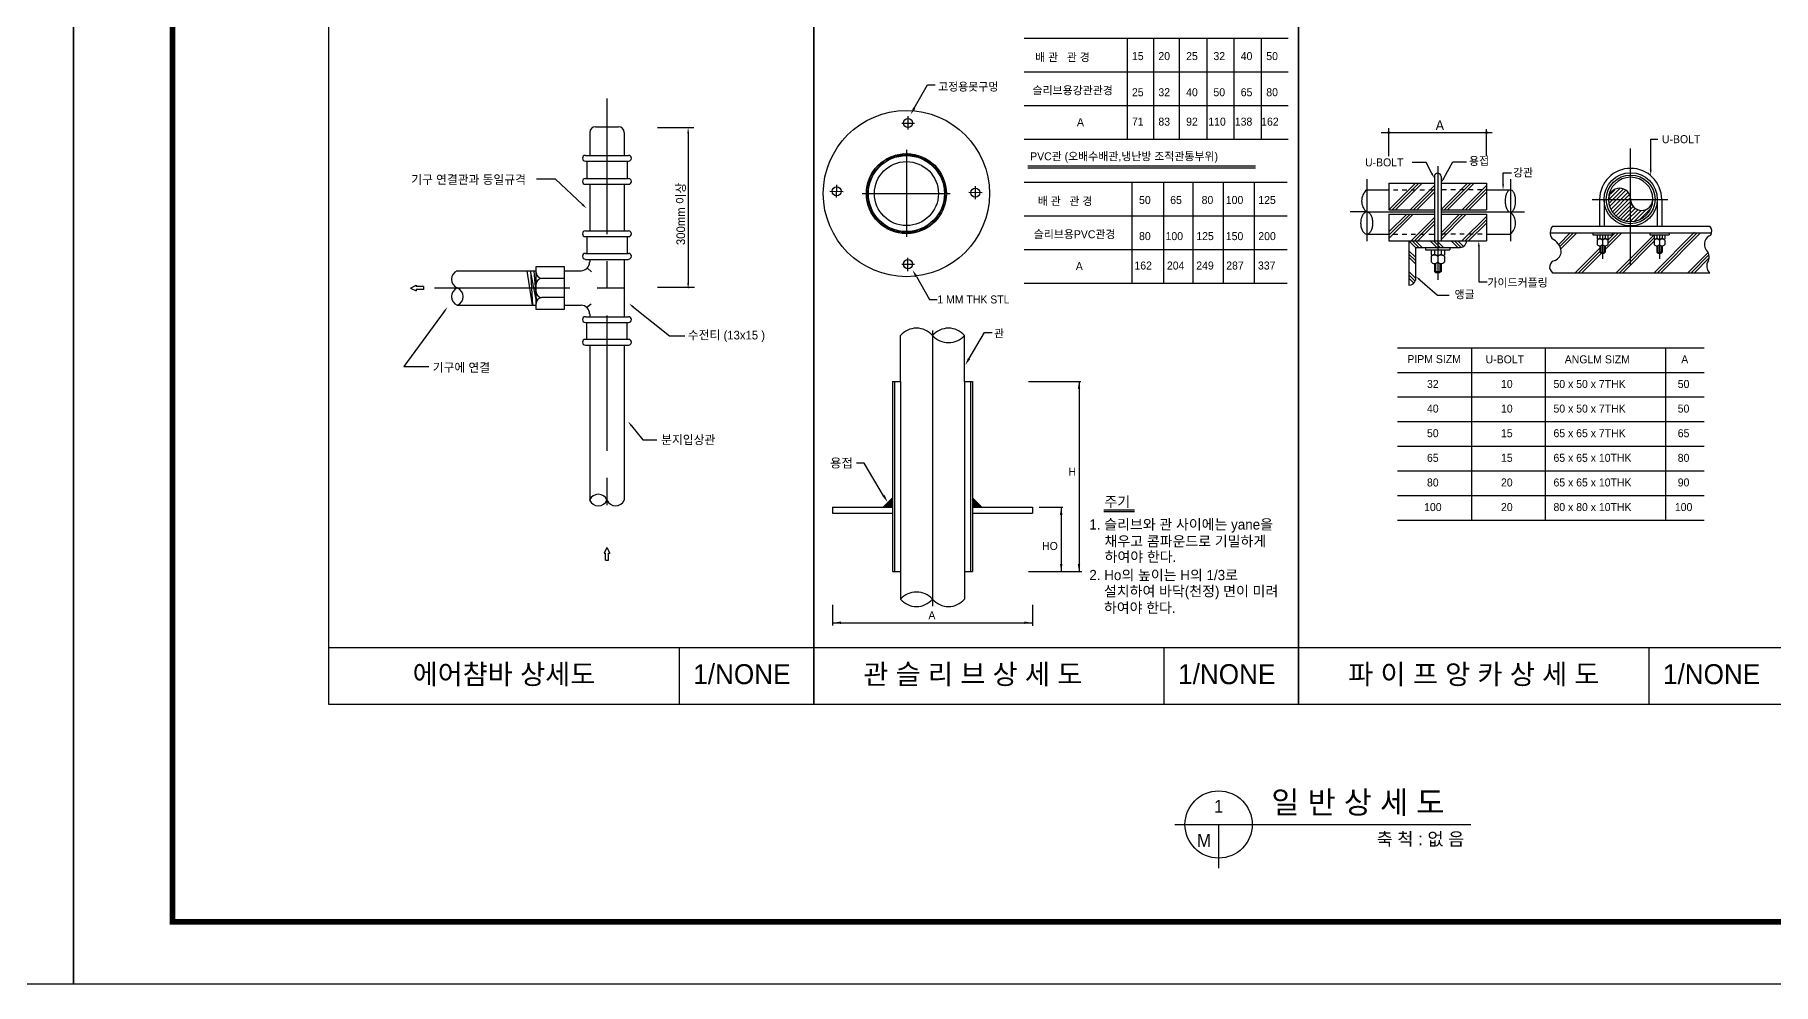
# Model space of a CAD drawing. Header units: millimetres. Extents: x 83956 to 461956, y 36707 to 125807.
# Drawn here: x 398048 to 438779, y 36707 to 58959 of the extents above; entities that cross this region are included whole.
import ezdxf
from ezdxf.enums import TextEntityAlignment as Align

# ---------------------------------------------------------------- set-up
doc = ezdxf.new("R2010")
doc.units = ezdxf.units.MM
doc.header["$LTSCALE"] = 100
doc.header["$MEASUREMENT"] = 0
doc.linetypes.add('CEN', pattern=[62, 60, -1, 0, -1])
doc.linetypes.add('CENTER', pattern=[50.8, 31.75, -6.35, 6.35, -6.35])
doc.layers.get('0').update_dxf_attribs({"linetype": 'CONTINUOUS'})
doc.layers.get('Defpoints').update_dxf_attribs({"linetype": 'CONTINUOUS'})
for name, color, linetype in [('1', 1, 'CONTINUOUS'), ('2', 2, 'CONTINUOUS'), ('7', 7, 'CONTINUOUS'), ('FORM', 8, 'CONTINUOUS'), ('H', 9, 'CONTINUOUS'), ('T', 2, 'CONTINUOUS'), ('TITLE', 3, 'CONTINUOUS'), ('TITLE1', 2, 'CONTINUOUS')]:
    doc.layers.add(name, color=color, linetype=linetype)
doc.styles.add('gr', font='Gulim.ttf')

# ---------------------------------------------------------------- blocks, each defined once
blk = doc.blocks.new('PMC-FORMV')
at = {"layer": 'Defpoints'}
blk.add_lwpolyline([(0, 0), (0, 29700), (42000, 29700), (42000, 0)], close=True, dxfattribs=at)

msp = doc.modelspace()

# ---------------------------------------------------------------- linework, layer by layer
msp.add_lwpolyline([(401272, 79795), (453316, 79795), (453316, 38170), (401272, 38170)], close=True)
at = {"layer": '1'}
for p, q in [((423642, 58875), (423642, 56509)), ((424258, 58875), (424258, 56509)), ((424864, 58875), (424864, 56509)), ((425509, 58875), (425509, 56509)), ((426144, 58875), (426144, 56509)), ((426782, 58875), (426782, 56509)), ((421232, 58086), (427415, 58086)), ((418655, 57241), (418965, 57787)), ((418965, 57787), (419143, 57787)), ((418507, 57052), (418507, 56738)), ((421232, 57298), (427415, 57298)), ((418359, 56890), (418659, 56890)), ((429592, 56666), (432191, 56666)), ((429775, 56112), (429775, 56772)), ((432060, 56112), (432060, 56746)), ((418470, 56265), (418470, 54224)), ((435909, 55794), (435909, 56514)), ((435909, 56514), (436079, 56514)), ((421314, 55888), (426651, 55888)), ((421314, 55839), (426651, 55839)), ((430645, 55966), (430317, 55966)), ((430780, 55708), (430645, 55966)), ((431058, 55594), (431271, 55980)), ((431271, 55980), (431591, 55980)), ((410245, 55571), (409807, 55571)), ((410878, 54982), (410245, 55571)), ((416834, 55141), (416836, 55441)), ((420085, 55109), (420088, 55409)), ((423752, 55503), (423752, 53137)), ((424490, 55503), (424490, 53137)), ((425181, 55503), (425181, 53137)), ((425892, 55503), (425892, 53137)), ((426620, 55503), (426620, 53137)), ((429256, 55573), (429256, 54123)), ((432449, 55719), (432650, 55719)), ((432449, 55454), (432449, 55719)), ((432620, 55573), (432620, 54123)), ((416673, 55291), (416987, 55288)), ((417435, 55236), (419492, 55236)), ((420248, 55256), (419934, 55259)), ((421232, 54715), (427390, 54715)), ((434550, 54314), (434550, 54272)), ((434550, 54272), (435007, 54272)), ((434654, 54272), (434654, 54168)), ((434716, 54272), (434716, 54189)), ((434779, 54272), (434779, 53709)), ((434841, 54272), (434841, 54189)), ((434903, 54272), (434903, 54168)), ((435007, 54314), (435007, 54272)), ((435886, 54314), (435886, 54272)), ((435886, 54272), (436343, 54272)), ((435989, 54272), (435989, 54168)), ((436052, 54272), (436052, 54189)), ((436114, 54272), (436114, 53709)), ((436176, 54272), (436176, 54189)), ((436239, 54272), (436239, 54168)), ((436343, 54314), (436343, 54272)), ((421232, 53926), (427390, 53926)), ((431881, 54000), (431881, 53171)), ((434654, 54143), (434654, 54039)), ((434716, 54013), (434716, 53863)), ((434737, 53842), (434716, 53863)), ((434716, 53863), (434841, 53863)), ((434737, 54013), (434737, 53842)), ((434737, 53842), (434820, 53842)), ((434820, 54013), (434820, 53842)), ((434841, 53863), (434820, 53842)), ((434841, 54013), (434841, 53863)), ((434903, 54143), (434903, 54039)), ((435989, 54143), (435989, 54039)), ((436052, 54013), (436052, 53863)), ((436072, 53842), (436052, 53863)), ((436052, 53863), (436176, 53863)), ((436072, 54013), (436072, 53842)), ((436072, 53842), (436156, 53842)), ((436156, 54013), (436156, 53842)), ((436176, 53863), (436156, 53842)), ((436176, 54013), (436176, 53863)), ((436239, 54143), (436239, 54039)), ((409712, 52619), (409588, 53429)), ((409795, 52755), (409662, 53429)), ((409662, 53429), (409712, 52619)), ((409737, 53429), (409795, 52755)), ((410998, 53487), (411091, 53404)), ((418359, 53582), (418659, 53582)), ((418507, 53421), (418507, 53734)), ((418703, 53292), (419013, 52754)), ((430497, 53217), (430916, 52859)), ((431881, 53171), (432074, 53171)), ((410972, 52564), (411086, 52652)), ((412074, 52577), (412919, 51902)), ((419013, 52754), (419191, 52754)), ((430916, 52859), (431189, 52859)), ((407641, 52474), (406696, 51185)), ((412919, 51902), (413279, 51902)), ((419082, 52027), (419082, 45566)), ((419938, 51370), (420298, 51983)), ((420298, 51983), (420476, 51983)), ((431708, 51624), (431708, 47585)), ((433439, 51624), (433439, 47585)), ((436257, 51624), (436257, 47585)), ((406696, 51185), (407284, 51185)), ((421334, 50832), (422555, 50832)), ((422515, 50832), (422515, 46380)), ((429977, 50470), (437164, 50470)), ((412031, 49792), (412296, 49466)), ((429977, 49893), (437164, 49893)), ((412296, 49466), (412622, 49466)), ((429977, 49316), (437164, 49316)), ((417480, 48915), (417302, 48915)), ((417936, 48157), (417480, 48915)), ((429977, 48739), (437164, 48739)), ((417924, 47887), (418143, 48107)), ((417930, 47886), (418143, 48100)), ((417936, 47886), (418143, 48093)), ((417943, 47886), (418143, 48087)), ((417950, 47886), (418143, 48080)), ((417956, 47886), (418143, 48074)), ((417963, 47886), (418143, 48067)), ((417965, 47887), (418143, 48065)), ((420240, 47887), (420020, 48107)), ((420233, 47886), (420020, 48100)), ((420227, 47886), (420020, 48093)), ((420220, 47886), (420020, 48087)), ((420214, 47886), (420020, 48080)), ((420207, 47886), (420020, 48074)), ((420198, 47887), (420020, 48065)), ((429977, 48162), (437164, 48162)), ((417973, 47886), (418143, 48057)), ((417979, 47886), (418143, 48050)), ((417986, 47886), (418143, 48044)), ((417993, 47886), (418143, 48037)), ((417999, 47886), (418143, 48030)), ((418006, 47887), (418143, 48024)), ((418013, 47886), (418143, 48017)), ((418019, 47886), (418143, 48011)), ((418026, 47886), (418143, 48004)), ((418033, 47886), (418143, 47997)), ((418039, 47886), (418143, 47991)), ((418048, 47887), (418143, 47982)), ((418054, 47886), (418143, 47976)), ((418061, 47886), (418143, 47969)), ((418067, 47886), (418143, 47962)), ((418074, 47886), (418143, 47956)), ((418081, 47886), (418143, 47949)), ((418087, 47886), (418143, 47943)), ((418089, 47887), (418143, 47941)), ((418094, 47886), (418143, 47936)), ((418101, 47886), (418143, 47929)), ((418107, 47886), (418143, 47923)), ((418114, 47886), (418143, 47916)), ((418120, 47886), (418143, 47909)), ((418127, 47886), (418143, 47903)), ((418134, 47886), (418143, 47896)), ((420192, 47886), (420020, 48059)), ((420185, 47886), (420020, 48052)), ((420179, 47886), (420020, 48045)), ((420172, 47886), (420020, 48039)), ((420165, 47886), (420020, 48032)), ((420157, 47887), (420020, 48024)), ((420151, 47886), (420020, 48017)), ((420144, 47886), (420020, 48011)), ((420137, 47886), (420020, 48004)), ((420131, 47886), (420020, 47997)), ((420124, 47886), (420020, 47991)), ((420115, 47887), (420020, 47982)), ((420112, 47883), (420020, 47976)), ((420102, 47886), (420020, 47969)), ((420096, 47886), (420020, 47962)), ((420089, 47886), (420020, 47956)), ((420083, 47886), (420020, 47949)), ((420076, 47886), (420020, 47943)), ((420074, 47887), (420020, 47941)), ((420069, 47886), (420020, 47936)), ((420063, 47886), (420020, 47929)), ((420056, 47886), (420020, 47923)), ((420049, 47886), (420020, 47916)), ((420043, 47886), (420020, 47909)), ((420036, 47886), (420020, 47903)), ((420029, 47886), (420020, 47896)), ((420023, 47886), (420020, 47889)), ((421584, 47886), (422137, 47886)), ((422097, 47886), (422097, 46380)), ((423099, 47828), (423813, 47828)), ((423099, 47787), (423813, 47787)), ((421334, 46380), (422581, 46380)), ((416736, 45595), (416736, 45113)), ((421427, 45595), (421427, 45103)), ((416736, 45177), (421427, 45177))]:
    msp.add_line(p, q, dxfattribs=at)
at = {"layer": '1', "linetype": 'CENTER'}
for p, q in [((411454, 57463), (411454, 47373)), ((435439, 53551), (435439, 56291)), ((430918, 55880), (430918, 53218)), ((434536, 55101), (436312, 55101)), ((429256, 54805), (428865, 54805)), ((429256, 54805), (430840, 54805)), ((430996, 54805), (432620, 54805)), ((432620, 54805), (432955, 54805)), ((407412, 53024), (412302, 53024))]:
    msp.add_line(p, q, dxfattribs=at)
at = {"layer": '1', "linetype": 'ByBlock'}
for p, q in [((412641, 56783), (413491, 56783)), ((413356, 56648), (413356, 53143)), ((412641, 53043), (413503, 53043))]:
    msp.add_line(p, q, dxfattribs=at)
at = {"layer": '1'}
for centre, radius in [((418507, 56890), 107), ((429775, 56666), 20.8), ((432060, 56666), 20.8), ((416835, 55290), 107), ((435439, 55101), 623), ((435439, 55101), 571), ((420086, 55258), 107), ((418507, 53582), 107), ((418047, 47985), 16.4)]:
    msp.add_circle(centre, radius, dxfattribs=at)
for centre, radius, start, end in [((434661, 54250), 81.9, 264.7886, 312.0813), ((434779, 54275), 106, 233.9911, 306.0089), ((434898, 54256), 87.7, 229.569, 273.5611), ((435997, 54250), 81.9, 264.7886, 312.0813), ((436114, 54275), 106, 233.9911, 306.0089), ((436233, 54256), 87.7, 229.569, 273.5611), ((434716, 54091), 81.6, 40.1706, 139.8294), ((434716, 54094), 81.6, 220.1706, 319.8294), ((434841, 54091), 81.6, 40.1706, 139.8294), ((434841, 54094), 81.6, 220.1706, 319.8294), ((436052, 54091), 81.6, 40.1706, 139.8294), ((436052, 54094), 81.6, 220.1706, 319.8294), ((436176, 54091), 81.6, 40.1706, 139.8294), ((436176, 54094), 81.6, 220.1706, 319.8294)]:
    msp.add_arc(centre, radius, start, end, dxfattribs=at)
for points in [[(418680, 57226), (418629, 57255), (418567, 57086)], [(430799, 55718), (430761, 55698), (430840, 55593)], [(431077, 55583), (431039, 55604), (430996, 55480)], [(432471, 55454), (432428, 55454), (432449, 55324)], [(435931, 55794), (435887, 55794), (435909, 55664)], [(410893, 54999), (410862, 54966), (410976, 54891)], [(431859, 54000), (431903, 54000), (431881, 54130)], [(418677, 53277), (418729, 53306), (418614, 53446)], [(430483, 53201), (430511, 53234), (430398, 53302)], [(407623, 52487), (407659, 52461), (407721, 52583)], [(412060, 52559), (412088, 52594), (411969, 52661)], [(419964, 51355), (419912, 51385), (419848, 51216)], [(422484, 50654), (422543, 50654), (422514, 50832)], [(412014, 49778), (412049, 49807), (411946, 49897)], [(417962, 48173), (417911, 48142), (418028, 48005)], [(422067, 47707), (422127, 47707), (422097, 47886)], [(422067, 46558), (422127, 46558), (422097, 46380)], [(422484, 46558), (422543, 46558), (422514, 46380)], [(416934, 45150), (416934, 45209), (416756, 45179)], [(421230, 45150), (421230, 45209), (421408, 45179)]]:
    msp.add_solid(points, dxfattribs=at)
at = {"layer": '1', "linetype": 'ByBlock'}
for points in [[(413379, 56648), (413334, 56648), (413356, 56783)], [(413379, 53143), (413334, 53143), (413356, 53008)]]:
    msp.add_solid(points, dxfattribs=at)
at = {"layer": '2'}
for p, q in [((410948, 56131), (411960, 56131)), ((410948, 55996), (411960, 55996)), ((410981, 55994), (410981, 55589)), ((411049, 56132), (411859, 56132)), ((411926, 55994), (411926, 55589)), ((410948, 55589), (411960, 55589)), ((410948, 55454), (411960, 55454)), ((429775, 55480), (430840, 55480)), ((429775, 55480), (429775, 54857)), ((430840, 55636), (430840, 54130)), ((430996, 55636), (430996, 54130)), ((430996, 55480), (432060, 55480)), ((432060, 55480), (432060, 54857)), ((434712, 55101), (434712, 54473)), ((434816, 55101), (434816, 54473)), ((436062, 55101), (436062, 54473)), ((436166, 55101), (436166, 54473)), ((429775, 54857), (430840, 54857)), ((429775, 54753), (429775, 54130)), ((429775, 54753), (430840, 54753)), ((430996, 54857), (432060, 54857)), ((430996, 54753), (432060, 54753)), ((432060, 54753), (432060, 54130)), ((410948, 54364), (411960, 54364)), ((410948, 54233), (411960, 54233)), ((433556, 54317), (437337, 54317)), ((433607, 54473), (437292, 54473)), ((410948, 53834), (411960, 53834)), ((429775, 54130), (432060, 54130)), ((430243, 54130), (430243, 53091)), ((430398, 53974), (431410, 53974)), ((430398, 53974), (430398, 53207)), ((430632, 53974), (430632, 53922)), ((430632, 53922), (431203, 53922)), ((430762, 53922), (430762, 53792)), ((430840, 53922), (430840, 53818)), ((430996, 53922), (430996, 53818)), ((431074, 53922), (431074, 53792)), ((431203, 53974), (431203, 53922)), ((409795, 52518), (409795, 53531)), ((409795, 53531), (410449, 53531)), ((410449, 53531), (410449, 52518)), ((410449, 53429), (410846, 53429)), ((410948, 53692), (411960, 53692)), ((411049, 53692), (411049, 53632)), ((411859, 53692), (411859, 52349)), ((430762, 53761), (430762, 53631)), ((430840, 53598), (430840, 53411)), ((430840, 53411), (430996, 53411)), ((430866, 53385), (430840, 53411)), ((430866, 53598), (430866, 53385)), ((430866, 53385), (430970, 53385)), ((430970, 53598), (430970, 53385)), ((430996, 53411), (430970, 53385)), ((430996, 53598), (430996, 53411)), ((431074, 53761), (431074, 53631)), ((433607, 53383), (437292, 53383)), ((406852, 53023), (406987, 53090)), ((406852, 53023), (406987, 52955)), ((406987, 53090), (406987, 53056)), ((407155, 53056), (406987, 53056)), ((407155, 52989), (406987, 52989)), ((406987, 52989), (406987, 52955)), ((407155, 53056), (407155, 52989)), ((410449, 53250), (409930, 53250)), ((410449, 52799), (409930, 52799)), ((410449, 52619), (410846, 52619)), ((410449, 52518), (409795, 52518)), ((410948, 52349), (411960, 52349)), ((410948, 52214), (411960, 52214)), ((411049, 52417), (411049, 52349)), ((410948, 51824), (411960, 51824)), ((410948, 51685), (411960, 51685)), ((416736, 47886), (418143, 47886)), ((416736, 47886), (416736, 47746)), ((416736, 47746), (418143, 47746)), ((411454, 46945), (411386, 46810)), ((411454, 46945), (411521, 46810)), ((411386, 46810), (411420, 46810)), ((411420, 46642), (411420, 46810)), ((411420, 46642), (411488, 46642)), ((411488, 46642), (411488, 46810)), ((411488, 46810), (411521, 46810))]:
    msp.add_line(p, q, dxfattribs=at)
msp.add_circle((418470, 55236), 1947, dxfattribs=at)
for centre, radius, start, end in [((410948, 56064), 67.5, 90, 270), ((411960, 56064), 67.5, 270, 90), ((435439, 55101), 727, 0, 180), ((410948, 55522), 67.5, 90, 270), ((411960, 55522), 67.5, 270, 90), ((430918, 55636), 77.9, 0, 180), ((435180, 55101), 260, 0, 180), ((435699, 55101), 260, 180, 0), ((410948, 54296), 67.5, 90, 270), ((411960, 54296), 67.5, 270, 90), ((433809, 54320), 254, 142.7544, 213.5016), ((433432, 53832), 385, 7.971, 64.5367), ((437388, 54049), 223, 109.4387, 212.6179), ((437162, 54351), 178, 328.8262, 43.1056), ((410948, 53767), 67.5, 90, 270), ((411960, 53767), 67.5, 270, 90), ((430771, 53894), 102, 264.7886, 312.0813), ((430840, 53695), 102, 40.1706, 139.8294), ((430918, 53925), 133, 233.9911, 306.0089), ((430996, 53695), 102, 40.1706, 139.8294), ((431067, 53901), 110, 229.569, 273.5611), ((431435, 54130), 158, 260.9328, 0), ((433562, 53898), 252, 294.439, 356.9872), ((437025, 53746), 253, 339.9473, 46.0438), ((409930, 53385), 135, 180, 270), ((410846, 53632), 202, 270, 0), ((430840, 53699), 102, 220.1706, 319.8294), ((430996, 53699), 102, 220.1706, 319.8294), ((433696, 53514), 158, 100.7843, 235.9313), ((437420, 53536), 200, 142.0263, 230.0928), ((409930, 53115), 135, 90, 180), ((430243, 53254), 163, 270, 343.1754), ((409930, 52934), 135, 180, 270), ((409930, 52664), 135, 90, 180), ((410846, 52417), 202, 0, 90), ((410948, 52282), 67.5, 90, 270), ((411960, 52282), 67.5, 270, 90), ((410948, 51752), 67.5, 90, 270), ((411960, 51752), 67.5, 270, 90)]:
    msp.add_arc(centre, radius, start, end, dxfattribs=at)
at = {"layer": '7'}
for p, q in [((421232, 58875), (427415, 58875)), ((411049, 56669), (411049, 56132)), ((411184, 56804), (411724, 56804)), ((411859, 56669), (411859, 56132)), ((421232, 56509), (427415, 56509)), ((411049, 55454), (411049, 54364)), ((411859, 55454), (411859, 54364)), ((421232, 55503), (427390, 55503)), ((429256, 55324), (429775, 55324)), ((429879, 55324), (429983, 55324)), ((430087, 55324), (430191, 55324)), ((430295, 55324), (430398, 55324)), ((430502, 55324), (430606, 55324)), ((430710, 55324), (430840, 55324)), ((431126, 55324), (430996, 55324)), ((431333, 55324), (431229, 55324)), ((431541, 55324), (431437, 55324)), ((431749, 55324), (431645, 55324)), ((431956, 55324), (431853, 55324)), ((410981, 54239), (410981, 53834)), ((411926, 54239), (411926, 53834)), ((429879, 54285), (429983, 54285)), ((430087, 54285), (430191, 54285)), ((430295, 54285), (430398, 54285)), ((430502, 54285), (430606, 54285)), ((430710, 54285), (430840, 54285)), ((431126, 54285), (430996, 54285)), ((431333, 54285), (431229, 54285)), ((431541, 54285), (431437, 54285)), ((431749, 54285), (431645, 54285)), ((431956, 54285), (431853, 54285)), ((407948, 53429), (409795, 53429)), ((421232, 53137), (427390, 53137)), ((407948, 52619), (409795, 52619)), ((410981, 51824), (410981, 52214)), ((411926, 51824), (411926, 52214)), ((418331, 50832), (418331, 51912)), ((419832, 50832), (419832, 51912)), ((411049, 51685), (411049, 48055)), ((411859, 51685), (411859, 48055)), ((429977, 51624), (437164, 51624)), ((429977, 51047), (437164, 51047)), ((418331, 50832), (418331, 46380)), ((419832, 50832), (419832, 46380)), ((429977, 47585), (437164, 47585)), ((418331, 46380), (418331, 45730)), ((419832, 46380), (419832, 45730)), ((404939, 44599), (416299, 44599)), ((413150, 43262), (413150, 44599)), ((416299, 44599), (427659, 44599)), ((424511, 43262), (424511, 44599)), ((427659, 44599), (439020, 44599)), ((435871, 43262), (435871, 44599))]:
    msp.add_line(p, q, dxfattribs=at)
at = {"layer": '7', "linetype": 'CEN'}
for p, q in [((432060, 55324), (432620, 55324)), ((429256, 54285), (429775, 54285)), ((432060, 54285), (432620, 54285))]:
    msp.add_line(p, q, dxfattribs=at)
at = {"layer": '7'}
for points in [[(404939, 59989), (416299, 59989), (416299, 43262), (404939, 43262)], [(416299, 59989), (427659, 59989), (427659, 43262), (416299, 43262)], [(427659, 59989), (439020, 59989), (439020, 43262), (427659, 43262)]]:
    msp.add_lwpolyline(points, close=True, dxfattribs=at)
for points in [[(432620, 55324, 0.181801), (432579, 55309, 0.10279), (432534, 55248, 0.062154), (432508, 55170, 0.048395), (432498, 55064, 0.048395), (432508, 54959, 0.062154), (432534, 54881, 0.10279), (432579, 54820, 0.181801), (432620, 54805, 0.181801), (432662, 54820, 0.10279), (432707, 54881, 0.062154), (432733, 54959, 0.048395), (432743, 55064, 0.048395), (432733, 55170, 0.062154), (432707, 55248, 0.10279), (432662, 55309, 0.181801)], [(429256, 54805, 0.163079), (429207, 54788, 0.105975), (429155, 54729, 0.069704), (429125, 54650, 0.055929), (429113, 54545, 0.055929), (429125, 54440, 0.069704), (429155, 54361, 0.105975), (429207, 54302, 0.163079), (429256, 54285, 0.163079), (429305, 54302, 0.105975), (429357, 54361, 0.069704), (429387, 54440, 0.055929), (429398, 54545, 0.055929), (429387, 54650, 0.069704), (429357, 54729, 0.105975), (429305, 54788, 0.163079)]]:
    msp.add_lwpolyline(points, format="xyb", close=True, dxfattribs=at)
for centre, radius, start, end in [((411184, 56669), 135, 90, 180), ((411724, 56669), 135, 0, 90), ((435439, 55101), 519, 0, 180), ((429477, 55064), 341, 130.4861, 229.5139), ((435439, 55101), 519, 180, 0), ((432408, 54545), 335, 309.2797, 50.7203), ((408032, 53227), 219, 112.5, 247.5), ((408032, 52822), 219, 112.5, 247.5), ((407864, 52822), 219, 292.5, 67.5), ((418706, 51581), 501, 41.4544, 138.5456), ((419457, 51581), 501, 41.4544, 138.5456), ((419457, 52244), 501, 221.4544, 318.5456), ((411251, 47971), 219, 22.5, 157.5), ((411251, 48139), 219, 202.5, 337.5), ((411656, 48139), 219, 202.5, 337.5), ((418706, 45398), 501, 41.4544, 138.5456), ((418706, 46061), 501, 221.4544, 318.5456), ((419457, 46061), 501, 221.4544, 318.5456)]:
    msp.add_arc(centre, radius, start, end, dxfattribs=at)
at = {"layer": 'Defpoints'}
msp.add_lwpolyline([(398956, 36707), (398956, 81257), (461956, 81257), (461956, 36707)], close=True, dxfattribs=at)
at = {"layer": 'FORM', "const_width": 135}
msp.add_lwpolyline([(401272, 38170), (401272, 79795), (460072, 79795), (460072, 38170)], close=True, dxfattribs=at)
at = {"layer": 'H'}
for p, q in [((417650, 55692), (418014, 56056)), ((417732, 55816), (417890, 55974)), ((417980, 55981), (418096, 56097)), ((418077, 56036), (418164, 56123)), ((418150, 56068), (418223, 56141)), ((418213, 56090), (418278, 56155)), ((418270, 56105), (418329, 56164)), ((418321, 56115), (418376, 56170)), ((418370, 56122), (418421, 56173)), ((418415, 56126), (418464, 56174)), ((418458, 56127), (418504, 56174)), ((418499, 56127), (418544, 56171)), ((418538, 56125), (418581, 56168)), ((418576, 56121), (418618, 56163)), ((418613, 56116), (418653, 56156)), ((418648, 56109), (418687, 56149)), ((418681, 56102), (418720, 56140)), ((418714, 56093), (418752, 56131)), ((418746, 56083), (418783, 56120)), ((418777, 56073), (418813, 56109)), ((418807, 56061), (418842, 56097)), ((418836, 56049), (418871, 56084)), ((418864, 56036), (418899, 56070)), ((418891, 56021), (418926, 56056)), ((418918, 56007), (418952, 56041)), ((418944, 55991), (418978, 56025)), ((418969, 55975), (419002, 56008)), ((418993, 55957), (419027, 55991)), ((419017, 55940), (419050, 55973)), ((419040, 55921), (419073, 55955)), ((419062, 55902), (419095, 55935)), ((419084, 55882), (419117, 55915)), ((419105, 55862), (419138, 55895)), ((419125, 55840), (419158, 55874)), ((419144, 55818), (419178, 55852)), ((419163, 55796), (419197, 55829)), ((419181, 55773), (419215, 55806)), ((417542, 55377), (417601, 55436)), ((417551, 55428), (417616, 55493)), ((417564, 55482), (417638, 55556)), ((417583, 55542), (417670, 55629)), ((417609, 55610), (417725, 55726)), ((419199, 55749), (419232, 55782)), ((419216, 55724), (419249, 55758)), ((419232, 55698), (419266, 55733)), ((419247, 55672), (419281, 55707)), ((419261, 55645), (419296, 55680)), ((419275, 55618), (419310, 55653)), ((419288, 55589), (419324, 55625)), ((419300, 55560), (419336, 55596)), ((419311, 55529), (419348, 55566)), ((419322, 55498), (419359, 55535)), ((419331, 55466), (419369, 55504)), ((419339, 55433), (419378, 55471)), ((419346, 55398), (419386, 55438)), ((419352, 55363), (419393, 55404)), ((429775, 54857), (430398, 55480)), ((429853, 54857), (430476, 55480)), ((429931, 54857), (430554, 55480)), ((430274, 54857), (430840, 55423)), ((430993, 54857), (431616, 55480)), ((431071, 54857), (431694, 55480)), ((431148, 54857), (431772, 55480)), ((431491, 54857), (432060, 55426)), ((417532, 55242), (417580, 55291)), ((417532, 55201), (417578, 55248)), ((417533, 55285), (417584, 55336)), ((417534, 55162), (417579, 55207)), ((417536, 55330), (417591, 55384)), ((417538, 55124), (417581, 55167)), ((417543, 55088), (417585, 55130)), ((417550, 55053), (417590, 55093)), ((417557, 55019), (417596, 55058)), ((417566, 54986), (417604, 55024)), ((417575, 54954), (417613, 54992)), ((419314, 54952), (419383, 55020)), ((419332, 55011), (419393, 55073)), ((419344, 55065), (419401, 55121)), ((419353, 55115), (419405, 55167)), ((419356, 55326), (419399, 55368)), ((419358, 55161), (419407, 55211)), ((419359, 55287), (419403, 55331)), ((419360, 55205), (419408, 55253)), ((419361, 55247), (419406, 55292)), ((430351, 54857), (430840, 55345)), ((430429, 54857), (430840, 55267)), ((431569, 54857), (432060, 55348)), ((431647, 54857), (432060, 55270)), ((434938, 55105), (435193, 55361)), ((434944, 55020), (435273, 55349)), ((434962, 54946), (435329, 55313)), ((434974, 55234), (435065, 55324)), ((434987, 54880), (435377, 55269)), ((435020, 54820), (435413, 55214)), ((435059, 54768), (435436, 55144)), ((435104, 54720), (435443, 55059)), ((435154, 54679), (435464, 54989)), ((417585, 54923), (417622, 54960)), ((417597, 54893), (417633, 54929)), ((417609, 54863), (417645, 54899)), ((417622, 54835), (417657, 54870)), ((417635, 54807), (417670, 54842)), ((417650, 54780), (417684, 54815)), ((417665, 54754), (417699, 54788)), ((417681, 54728), (417715, 54762)), ((417698, 54703), (417731, 54737)), ((417715, 54679), (417748, 54713)), ((417733, 54656), (417766, 54689)), ((417751, 54633), (417785, 54666)), ((417771, 54611), (417804, 54644)), ((417790, 54589), (417824, 54622)), ((417811, 54568), (417844, 54601)), ((417832, 54548), (417865, 54581)), ((418972, 54444), (419262, 54734)), ((419163, 54676), (419314, 54827)), ((419249, 54804), (419346, 54900)), ((419289, 54885), (419367, 54963)), ((429775, 54184), (430347, 54756)), ((429775, 54262), (430270, 54756)), ((429775, 54340), (430192, 54756)), ((430294, 54130), (430840, 54676)), ((430371, 54130), (430840, 54598)), ((430996, 54164), (431584, 54751)), ((430996, 54241), (431506, 54751)), ((430996, 54319), (431428, 54751)), ((431487, 54130), (432060, 54702)), ((431565, 54130), (432060, 54625)), ((435211, 54644), (435500, 54934)), ((435274, 54615), (435548, 54890)), ((435344, 54594), (435613, 54863)), ((435425, 54583), (435685, 54843)), ((435519, 54585), (435784, 54850)), ((435641, 54615), (435912, 54886)), ((417854, 54528), (417887, 54561)), ((417877, 54509), (417910, 54543)), ((417900, 54491), (417933, 54524)), ((417924, 54473), (417957, 54507)), ((417948, 54456), (417982, 54490)), ((417973, 54440), (418007, 54474)), ((417999, 54425), (418034, 54459)), ((418026, 54410), (418060, 54444)), ((418053, 54396), (418088, 54431)), ((418081, 54382), (418117, 54418)), ((418110, 54370), (418146, 54406)), ((418140, 54358), (418176, 54395)), ((418170, 54347), (418208, 54384)), ((418202, 54337), (418240, 54375)), ((418234, 54328), (418273, 54367)), ((418268, 54320), (418308, 54360)), ((418302, 54313), (418343, 54354)), ((418338, 54307), (418380, 54349)), ((418375, 54303), (418419, 54346)), ((418413, 54300), (418459, 54345)), ((418453, 54298), (418501, 54345)), ((418495, 54298), (418545, 54348)), ((418539, 54301), (418591, 54353)), ((418585, 54305), (418641, 54362)), ((418633, 54312), (418695, 54374)), ((418686, 54323), (418754, 54391)), ((418742, 54339), (418821, 54417)), ((418805, 54360), (418902, 54457)), ((418879, 54392), (419029, 54543)), ((430449, 54130), (430840, 54520)), ((431643, 54130), (432060, 54547)), ((433753, 54045), (434025, 54317)), ((433781, 53995), (434103, 54317)), ((433802, 53939), (434181, 54317)), ((434841, 53928), (435230, 54317)), ((434902, 54145), (435074, 54317)), ((434903, 54068), (435152, 54317)), ((435097, 53383), (435987, 54272)), ((435175, 53383), (435989, 54197)), ((435988, 53383), (436937, 54331)), ((436066, 53383), (437001, 54317)), ((436144, 53383), (437079, 54317)), ((430398, 53973), (430242, 54130)), ((430398, 53743), (430243, 53898)), ((430398, 53665), (430243, 53820)), ((430475, 53974), (430320, 54130)), ((430553, 53974), (430398, 54130)), ((430901, 53974), (430745, 54130)), ((430979, 53974), (430823, 54130)), ((431057, 53974), (430901, 54130)), ((431392, 53974), (431236, 54130)), ((431468, 53975), (431314, 54130)), ((431523, 53999), (431392, 54130)), ((434140, 53383), (434716, 53959)), ((434218, 53383), (434716, 53881)), ((434295, 53383), (434755, 53842)), ((435253, 53383), (435989, 54119)), ((436775, 53383), (437251, 53859)), ((436853, 53383), (437272, 53801)), ((430398, 53587), (430243, 53743)), ((430398, 53251), (430243, 53407)), ((436931, 53383), (437277, 53729)), ((430389, 53183), (430243, 53329)), ((430356, 53137), (430243, 53251))]:
    msp.add_line(p, q, dxfattribs=at)
at = {"layer": 'T'}
for p, q in [((419143, 57787), (419143, 57787)), ((419191, 52754), (419191, 52754)), ((420476, 51983), (420476, 51983)), ((418143, 50832), (418143, 46380)), ((418143, 50832), (418331, 50832)), ((418190, 50832), (418190, 46380)), ((419832, 50832), (420020, 50832)), ((419973, 50832), (419973, 46380)), ((420020, 50832), (420020, 46380)), ((417302, 48915), (417302, 48915)), ((418134, 47749), (418134, 47749)), ((420020, 47886), (421427, 47886)), ((420020, 47746), (421427, 47746)), ((421427, 47886), (421427, 47746)), ((418143, 46380), (418331, 46380)), ((419832, 46380), (420020, 46380))]:
    msp.add_line(p, q, dxfattribs=at)
for radius in [938, 891, 751]:
    msp.add_circle((418470, 55236), radius, dxfattribs=at)
at = {"layer": 'TITLE', "color": 4}
for p, q in [((424758, 40451), (431692, 40451)), ((425785, 40451), (425785, 39424))]:
    msp.add_line(p, q, dxfattribs=at)
msp.add_circle((425785, 40451), 788, dxfattribs=at)

# ---------------------------------------------------------------- block references
at = {"layer": 'FORM', "xscale": 1.5, "yscale": 1.5, "zscale": 1.5}
msp.add_blockref('PMC-FORMV', (335956, 36707), dxfattribs=at)

# ---------------------------------------------------------------- texts
at = {"layer": '2', "style": 'gr'}
for s, height, p in [('A', 225, (430870, 56726)), ('기구 연결관과 동일규격', 202.5, (406868, 55463)), ('수전티 (13x15 )', 202.5, (413349, 51818)), ('기구에 연결', 202.5, (407372, 51059)), ('분지입상관', 202.5, (412723, 49365)), ('용접', 213.8, (416680, 48816)), ('에어챰바 상세도', 467.8, (406901, 43740)), ('1/NONE', 467.8, (413476, 43740)), ('관 슬 리 브 상 세 도', 467.77, (417461, 43740)), ('1/NONE', 467.8, (424836, 43740)), ('파 이 프 앙 카 상 세 도', 467.77, (428821, 43740)), ('1/NONE', 467.8, (436196, 43740))]:
    msp.add_text(s, height=height, dxfattribs=at).set_placement(p)
at = {"layer": '2', "linetype": 'ByBlock', "style": 'gr'}
msp.add_text('300mm 이상', height=202.5, rotation=90, dxfattribs=at).set_placement((413284, 54030))
at = {"layer": 'T', "style": 'gr'}
for s, height, p in [('배 관   관 경', 187.5, (421486, 58339)), ('15', 187.5, (423755, 58365)), ('20', 187.5, (424374, 58365)), ('25', 187.5, (425024, 58365)), ('32', 187.5, (425664, 58365)), ('40', 187.5, (426303, 58365)), ('50', 187.5, (426902, 58365)), ('고정용못구멍', 187.5, (419213, 57647)), ('슬리브용강관관경', 187.5, (421425, 57561)), ('25', 187.5, (423755, 57518)), ('32', 187.5, (424374, 57518)), ('40', 187.5, (425024, 57518)), ('50', 187.5, (425664, 57518)), ('65', 187.5, (426303, 57518)), ('80', 187.5, (426902, 57518)), ('A', 188, (422466, 56815)), ('71', 187.5, (423755, 56829)), ('83', 187.5, (424374, 56829)), ('92', 187.5, (425024, 56829)), ('110', 187.5, (425544, 56829)), ('138', 187.5, (426165, 56829)), ('162', 187.5, (426782, 56829)), ('PVC관 (오배수배관,냉난방 조적관통부위)', 187.5, (421370, 56016)), ('U-BOLT', 187.5, (436172, 56418)), ('U-BOLT', 187.5, (429216, 55874)), ('용접', 187.5, (431652, 55905)), ('강관', 187.5, (432683, 55636)), ('배 관   관 경', 187.5, (421548, 54967)), ('50', 187.5, (423921, 54993)), ('65', 187.5, (424651, 54993)), ('80', 187.5, (425387, 54993)), ('100', 187.5, (425954, 54993)), ('125', 187.5, (426715, 54993)), ('슬리브용PVC관경', 187.5, (421453, 54189)), ('80', 187.5, (423921, 54146)), ('100', 187.5, (424542, 54146)), ('125', 187.5, (425262, 54146)), ('150', 187.5, (425954, 54146)), ('200', 187.5, (426715, 54146)), ('A', 188, (422439, 53443)), ('162', 187.5, (423813, 53457)), ('204', 187.5, (424574, 53457)), ('249', 187.5, (425262, 53457)), ('287', 187.5, (425964, 53457)), ('337', 187.5, (426707, 53457)), ('앵글', 187.5, (431314, 52780)), ('가이드커플링', 187.5, (432083, 53055)), ('1 MM THK STL', 187.5, (419195, 52662)), ('관', 188, (420525, 51864)), ('PIPM SIZM', 187.5, (430208, 51264)), ('U-BOLT', 187.5, (432041, 51258)), ('ANGLM SIZM', 187.5, (433895, 51258)), ('A', 188, (436624, 51258)), ('32', 187.5, (430667, 50681)), ('10', 187.5, (432401, 50681)), ('50 x 50 x 7THK', 187.5, (433631, 50681)), ('50', 187.5, (436542, 50681)), ('40', 187.5, (430667, 50104)), ('10', 187.5, (432401, 50104)), ('50 x 50 x 7THK', 187.5, (433631, 50104)), ('50', 187.5, (436542, 50104)), ('50', 187.5, (430667, 49527)), ('15', 187.5, (432401, 49527)), ('65 x 65 x 7THK', 187.5, (433631, 49527)), ('65', 187.5, (436542, 49527)), ('65', 187.5, (430667, 48950)), ('15', 187.5, (432401, 48950)), ('65 x 65 x 10THK', 187.5, (433631, 48950)), ('80', 187.5, (436542, 48950)), ('H', 188, (422266, 48623)), ('80', 187.5, (430667, 48373)), ('20', 187.5, (432401, 48373)), ('65 x 65 x 10THK', 187.5, (433631, 48373)), ('90', 187.5, (436542, 48373)), (' 주기 ', 240, (423022, 47894)), ('100', 187.5, (430600, 47796)), ('20', 187.5, (432401, 47796)), ('80 x 80 x 10THK', 187.5, (433631, 47796)), ('100', 187.5, (436475, 47796)), ('1. 슬리브와 관 사이에는 yane을', 240, (422756, 47363)), ('HO', 187.5, (421649, 46884)), ('채우고 콤파운드로 기밀하게', 240, (423112, 46969)), ('하여야 한다.', 240, (423113, 46606)), ('2. Ho의 높이는 H의 1/3로', 240, (422756, 46177)), ('설치하여 바닥(천정) 면이 미려', 240, (423098, 45798)), ('하여야 한다.', 240, (423098, 45411)), ('A', 188, (418985, 45259))]:
    msp.add_text(s, height=height, dxfattribs=at).set_placement(p)
at = {"layer": 'TITLE', "color": 3, "style": 'gr'}
for s, p in [('1', (425785, 40726)), ('M', (425443, 39926))]:
    msp.add_text(s, height=300, dxfattribs=at).set_placement(p, align=Align.CENTER)
msp.add_text('축 척 : 없 음', height=300, dxfattribs=at).set_placement((431539, 39962), align=Align.RIGHT)
at = {"layer": 'TITLE1', "color": 3, "style": 'gr'}
msp.add_text('일 반 상 세 도', height=525, dxfattribs=at).set_placement((427018, 40709))

doc.saveas('drawing.dxf')
